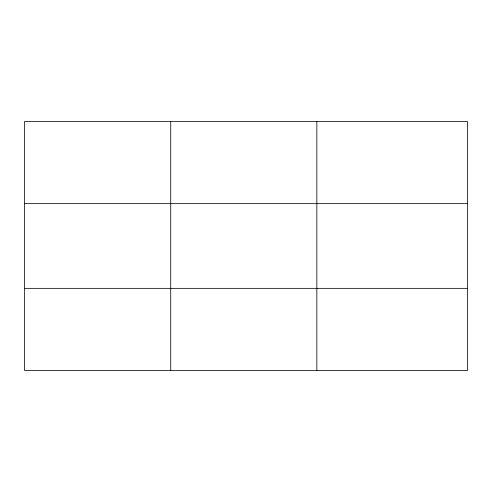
<?xml version="1.0" encoding="UTF-8"?>
<svg xmlns="http://www.w3.org/2000/svg" width="492" height="492" viewBox="0 0 492 492"><rect width="100%" height="100%" fill="white"/><g stroke="black" fill="none" stroke-linecap="round" stroke-linejoin="round"><path stroke-width="0.74" d="M170.724 370.556L170.724 121.444M316.848 370.556L316.848 121.444M467.4 203.651L467.4 121.444L24.6 121.444L24.6 370.556L467.4 370.556L467.4 203.651L24.6 203.651M24.6 288.349L467.4 288.349"/></g></svg>
